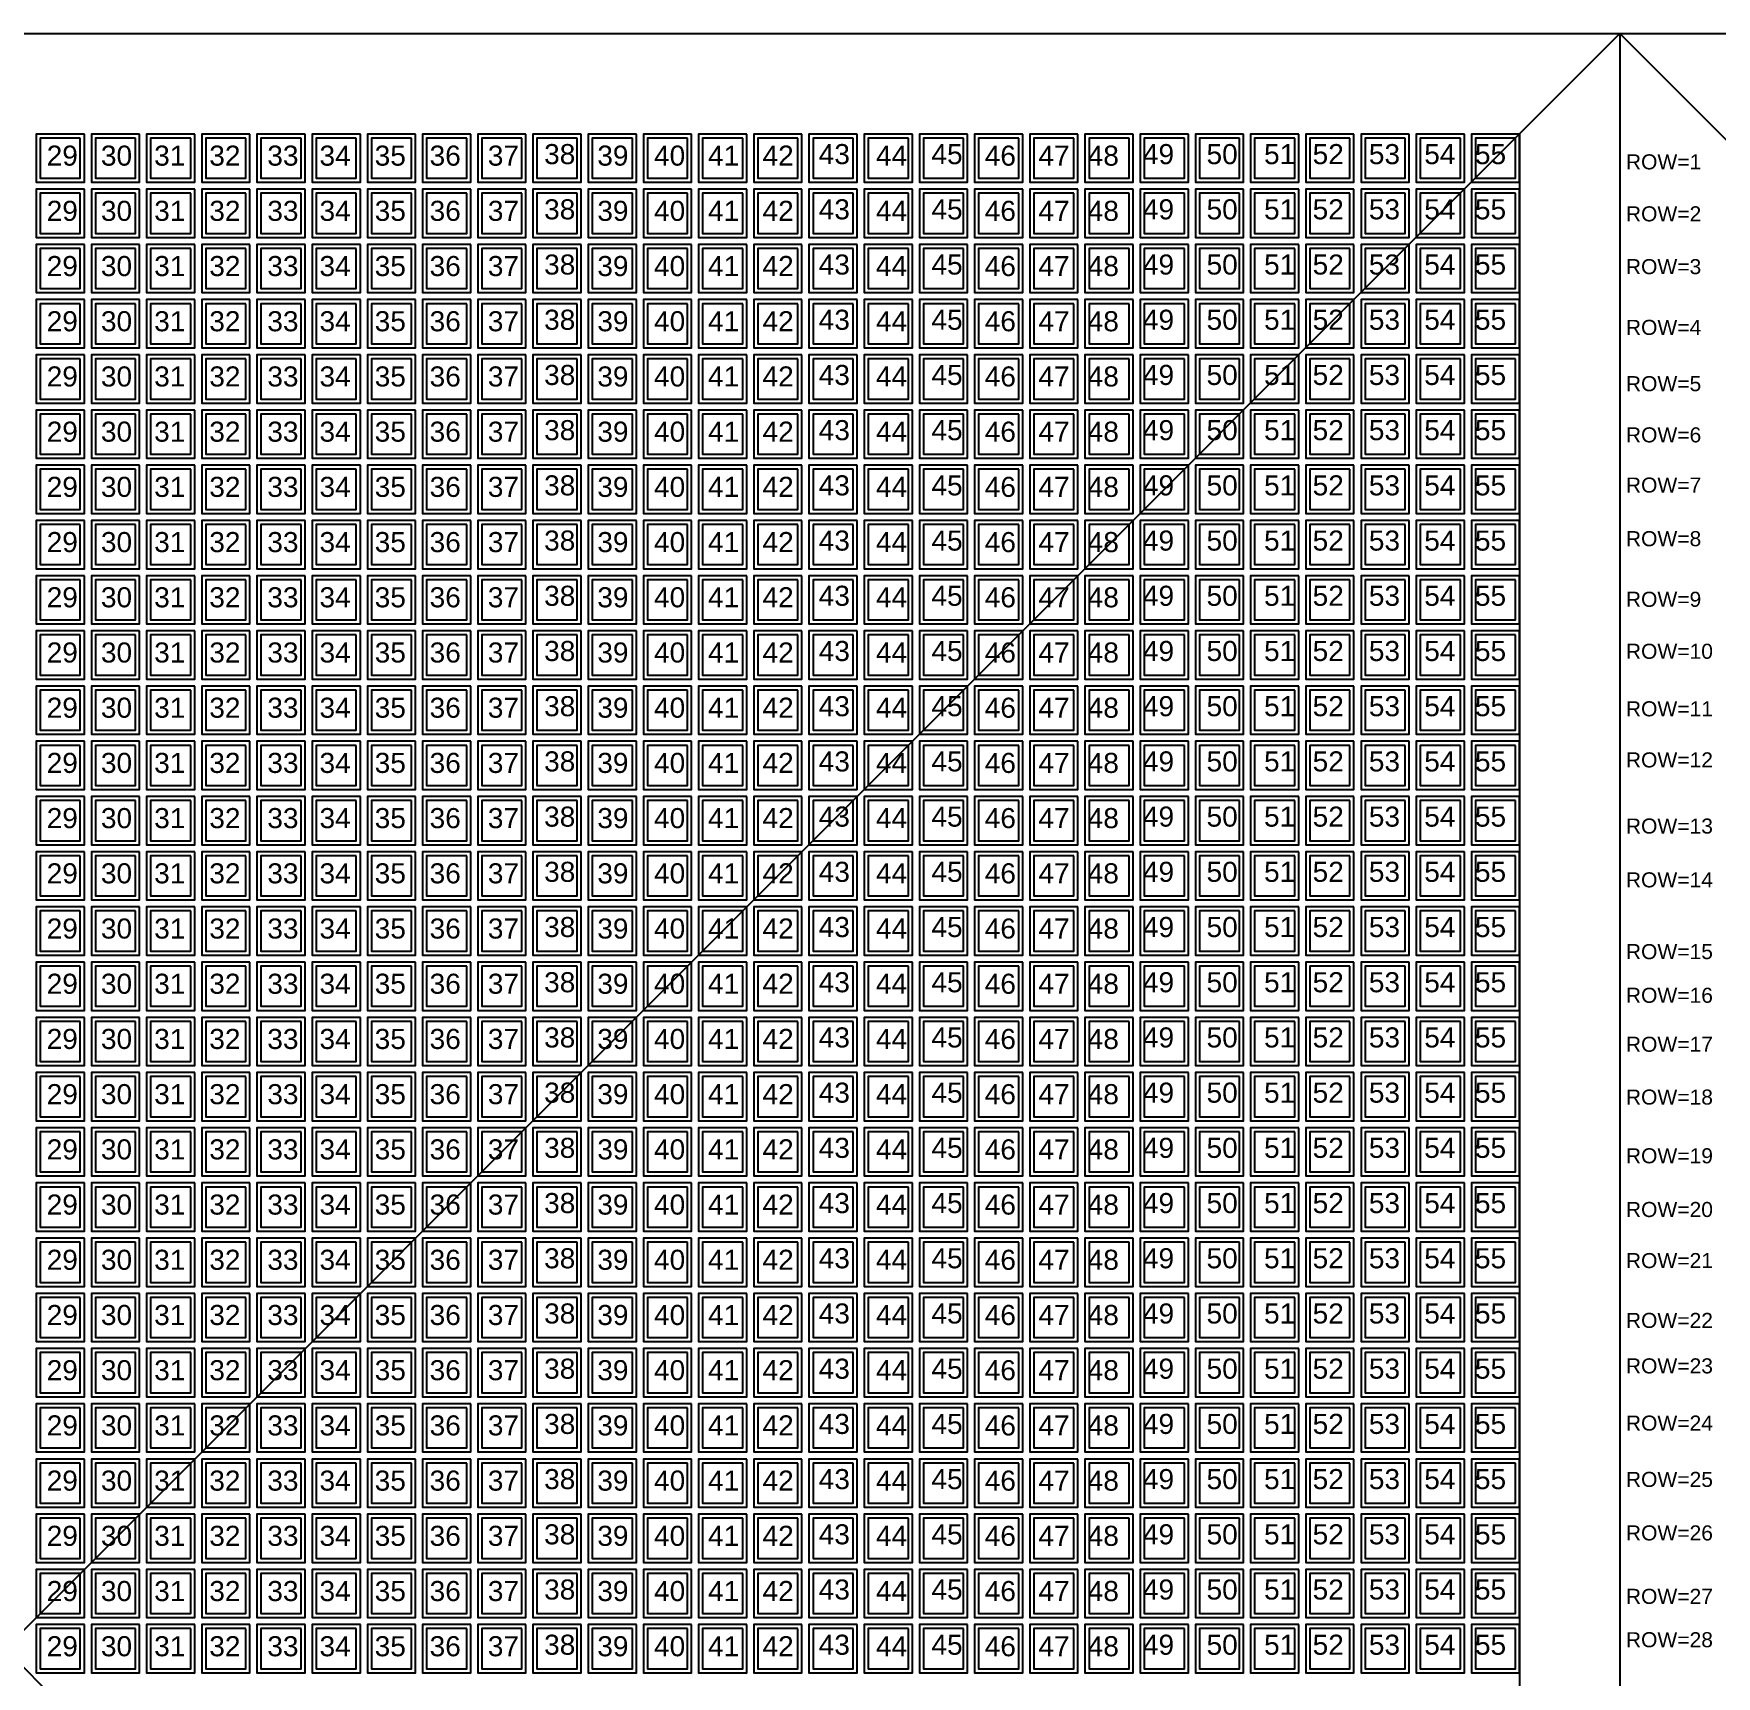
# Model space of a CAD drawing. Header units: inches. Extents: x 0 to 907042749, y -2200 to 1199479692.
# Drawn here: x 906922910 to 906939675, y 1199407218 to 1199423583 of the extents above; entities that cross this region are included whole.
import ezdxf

# ---------------------------------------------------------------- set-up
doc = ezdxf.new("R2010")
doc.units = ezdxf.units.IN
doc.header["$MEASUREMENT"] = 0
doc.styles.get("Standard").update_dxf_attribs({"font": 'arial.ttf'})

# ---------------------------------------------------------------- blocks, each defined once
blk = doc.blocks.new('Formwork')
blk.add_lwpolyline([(240, 240), (-240, 240), (-240, -240), (240, -240)], close=True)
blk.add_lwpolyline([(200, 200), (-200, 200), (-200, -200), (200, -200), (200, 200)])
blk = doc.blocks.new('*U66')
at = {"layer": 'Defpoints'}
blk.add_blockref('Formwork', (0, 0), dxfattribs=at)
blk = doc.blocks.new('*U65')
at = {"color": 0, "linetype": 'ByBlock', "lineweight": -2, "transparency": 16777216}
for p in [(15400, 29700), (15950, 29700), (16500, 29700), (17050, 29700), (17600, 29700), (18150, 29700), (18700, 29700), (19250, 29700), (19800, 29700), (20350, 29700), (20900, 29700), (21450, 29700), (22000, 29700), (22550, 29700), (23100, 29700), (23650, 29700), (24200, 29700), (24750, 29700), (25300, 29700), (25850, 29700), (26400, 29700), (26950, 29700), (27500, 29700), (28050, 29700), (28600, 29700), (29150, 29700), (29700, 29700), (15400, 29150), (15950, 29150), (16500, 29150), (17050, 29150), (17600, 29150), (18150, 29150), (18700, 29150), (19250, 29150), (19800, 29150), (20350, 29150), (20900, 29150), (21450, 29150), (22000, 29150), (22550, 29150), (23100, 29150), (23650, 29150), (24200, 29150), (24750, 29150), (25300, 29150), (25850, 29150), (26400, 29150), (26950, 29150), (27500, 29150), (28050, 29150), (28600, 29150), (29150, 29150), (29700, 29150), (15400, 28600), (15950, 28600), (16500, 28600), (17050, 28600), (17600, 28600), (18150, 28600), (18700, 28600), (19250, 28600), (19800, 28600), (20350, 28600), (20900, 28600), (21450, 28600), (22000, 28600), (22550, 28600), (23100, 28600), (23650, 28600), (24200, 28600), (24750, 28600), (25300, 28600), (25850, 28600), (26400, 28600), (26950, 28600), (27500, 28600), (28050, 28600), (28600, 28600), (29150, 28600), (29700, 28600), (15400, 28050), (15950, 28050), (16500, 28050), (17050, 28050), (17600, 28050), (18150, 28050), (18700, 28050), (19250, 28050), (19800, 28050), (20350, 28050), (20900, 28050), (21450, 28050), (22000, 28050), (22550, 28050), (23100, 28050), (23650, 28050), (24200, 28050), (24750, 28050), (25300, 28050), (25850, 28050), (26400, 28050), (26950, 28050), (27500, 28050), (28050, 28050), (28600, 28050), (29150, 28050), (29700, 28050), (15400, 27500), (15950, 27500), (16500, 27500), (17050, 27500), (17600, 27500), (18150, 27500), (18700, 27500), (19250, 27500), (19800, 27500), (20350, 27500), (20900, 27500), (21450, 27500), (22000, 27500), (22550, 27500), (23100, 27500), (23650, 27500), (24200, 27500), (24750, 27500), (25300, 27500), (25850, 27500), (26400, 27500), (26950, 27500), (27500, 27500), (28050, 27500), (28600, 27500), (29150, 27500), (29700, 27500), (15400, 26950), (15950, 26950), (16500, 26950), (17050, 26950), (17600, 26950), (18150, 26950), (18700, 26950), (19250, 26950), (19800, 26950), (20350, 26950), (20900, 26950), (21450, 26950), (22000, 26950), (22550, 26950), (23100, 26950), (23650, 26950), (24200, 26950), (24750, 26950), (25300, 26950), (25850, 26950), (26400, 26950), (26950, 26950), (27500, 26950), (28050, 26950), (28600, 26950), (29150, 26950), (29700, 26950), (15400, 26400), (15950, 26400), (16500, 26400), (17050, 26400), (17600, 26400), (18150, 26400), (18700, 26400), (19250, 26400), (19800, 26400), (20350, 26400), (20900, 26400), (21450, 26400), (22000, 26400), (22550, 26400), (23100, 26400), (23650, 26400), (24200, 26400), (24750, 26400), (25300, 26400), (25850, 26400), (26400, 26400), (26950, 26400), (27500, 26400), (28050, 26400), (28600, 26400), (29150, 26400), (29700, 26400), (15400, 25850), (15950, 25850), (16500, 25850), (17050, 25850), (17600, 25850), (18150, 25850), (18700, 25850), (19250, 25850), (19800, 25850), (20350, 25850), (20900, 25850), (21450, 25850), (22000, 25850), (22550, 25850), (23100, 25850), (23650, 25850), (24200, 25850), (24750, 25850), (25300, 25850), (25850, 25850), (26400, 25850), (26950, 25850), (27500, 25850), (28050, 25850), (28600, 25850), (29150, 25850), (29700, 25850), (15400, 25300), (15950, 25300), (16500, 25300), (17050, 25300), (17600, 25300), (18150, 25300), (18700, 25300), (19250, 25300), (19800, 25300), (20350, 25300), (20900, 25300), (21450, 25300), (22000, 25300), (22550, 25300), (23100, 25300), (23650, 25300), (24200, 25300), (24750, 25300), (25300, 25300), (25850, 25300), (26400, 25300), (26950, 25300), (27500, 25300), (28050, 25300), (28600, 25300), (29150, 25300), (29700, 25300), (15400, 24750), (15950, 24750), (16500, 24750), (17050, 24750), (17600, 24750), (18150, 24750), (18700, 24750), (19250, 24750), (19800, 24750), (20350, 24750), (20900, 24750), (21450, 24750), (22000, 24750), (22550, 24750), (23100, 24750), (23650, 24750), (24200, 24750), (24750, 24750), (25300, 24750), (25850, 24750), (26400, 24750), (26950, 24750), (27500, 24750), (28050, 24750), (28600, 24750), (29150, 24750), (29700, 24750), (15400, 24200), (15950, 24200), (16500, 24200), (17050, 24200), (17600, 24200), (18150, 24200), (18700, 24200), (19250, 24200), (19800, 24200), (20350, 24200), (20900, 24200), (21450, 24200), (22000, 24200), (22550, 24200), (23100, 24200), (23650, 24200), (24200, 24200), (24750, 24200), (25300, 24200), (25850, 24200), (26400, 24200), (26950, 24200), (27500, 24200), (28050, 24200), (28600, 24200), (29150, 24200), (29700, 24200), (15400, 23650), (15950, 23650), (16500, 23650), (17050, 23650), (17600, 23650), (18150, 23650), (18700, 23650), (19250, 23650), (19800, 23650), (20350, 23650), (20900, 23650), (21450, 23650), (22000, 23650), (22550, 23650), (23100, 23650), (23650, 23650), (24200, 23650), (24750, 23650), (25300, 23650), (25850, 23650), (26400, 23650), (26950, 23650), (27500, 23650), (28050, 23650), (28600, 23650), (29150, 23650), (29700, 23650), (15400, 23100), (15950, 23100), (16500, 23100), (17050, 23100), (17600, 23100), (18150, 23100), (18700, 23100), (19250, 23100), (19800, 23100), (20350, 23100), (20900, 23100), (21450, 23100), (22000, 23100), (22550, 23100), (23100, 23100), (23650, 23100), (24200, 23100), (24750, 23100), (25300, 23100), (25850, 23100), (26400, 23100), (26950, 23100), (27500, 23100), (28050, 23100), (28600, 23100), (29150, 23100), (29700, 23100), (15400, 22550), (15950, 22550), (16500, 22550), (17050, 22550), (17600, 22550), (18150, 22550), (18700, 22550), (19250, 22550), (19800, 22550), (20350, 22550), (20900, 22550), (21450, 22550), (22000, 22550), (22550, 22550), (23100, 22550), (23650, 22550), (24200, 22550), (24750, 22550), (25300, 22550), (25850, 22550), (26400, 22550), (26950, 22550), (27500, 22550), (28050, 22550), (28600, 22550), (29150, 22550), (29700, 22550), (15400, 22000), (15950, 22000), (16500, 22000), (17050, 22000), (17600, 22000), (18150, 22000), (18700, 22000), (19250, 22000), (19800, 22000), (20350, 22000), (20900, 22000), (21450, 22000), (22000, 22000), (22550, 22000), (23100, 22000), (23650, 22000), (24200, 22000), (24750, 22000), (25300, 22000), (25850, 22000), (26400, 22000), (26950, 22000), (27500, 22000), (28050, 22000), (28600, 22000), (29150, 22000), (29700, 22000), (15400, 21450), (15950, 21450), (16500, 21450), (17050, 21450), (17600, 21450), (18150, 21450), (18700, 21450), (19250, 21450), (19800, 21450), (20350, 21450), (20900, 21450), (21450, 21450), (22000, 21450), (22550, 21450), (23100, 21450), (23650, 21450), (24200, 21450), (24750, 21450), (25300, 21450), (25850, 21450), (26400, 21450), (26950, 21450), (27500, 21450), (28050, 21450), (28600, 21450), (29150, 21450), (29700, 21450), (15400, 20900), (15950, 20900), (16500, 20900), (17050, 20900), (17600, 20900), (18150, 20900), (18700, 20900), (19250, 20900), (19800, 20900), (20350, 20900), (20900, 20900), (21450, 20900), (22000, 20900), (22550, 20900), (23100, 20900), (23650, 20900), (24200, 20900), (24750, 20900), (25300, 20900), (25850, 20900), (26400, 20900), (26950, 20900), (27500, 20900), (28050, 20900), (28600, 20900), (29150, 20900), (29700, 20900), (15400, 20350), (15950, 20350), (16500, 20350), (17050, 20350), (17600, 20350), (18150, 20350), (18700, 20350), (19250, 20350), (19800, 20350), (20350, 20350), (20900, 20350), (21450, 20350), (22000, 20350), (22550, 20350), (23100, 20350), (23650, 20350), (24200, 20350), (24750, 20350), (25300, 20350), (25850, 20350), (26400, 20350), (26950, 20350), (27500, 20350), (28050, 20350), (28600, 20350), (29150, 20350), (29700, 20350), (15400, 19800), (15950, 19800), (16500, 19800), (17050, 19800), (17600, 19800), (18150, 19800), (18700, 19800), (19250, 19800), (19800, 19800), (20350, 19800), (20900, 19800), (21450, 19800), (22000, 19800), (22550, 19800), (23100, 19800), (23650, 19800), (24200, 19800), (24750, 19800), (25300, 19800), (25850, 19800), (26400, 19800), (26950, 19800), (27500, 19800), (28050, 19800), (28600, 19800), (29150, 19800), (29700, 19800), (15400, 19250), (15950, 19250), (16500, 19250), (17050, 19250), (17600, 19250), (18150, 19250), (18700, 19250), (19250, 19250), (19800, 19250), (20350, 19250), (20900, 19250), (21450, 19250), (22000, 19250), (22550, 19250), (23100, 19250), (23650, 19250), (24200, 19250), (24750, 19250), (25300, 19250), (25850, 19250), (26400, 19250), (26950, 19250), (27500, 19250), (28050, 19250), (28600, 19250), (29150, 19250), (29700, 19250), (15400, 18700), (15950, 18700), (16500, 18700), (17050, 18700), (17600, 18700), (18150, 18700), (18700, 18700), (19250, 18700), (19800, 18700), (20350, 18700), (20900, 18700), (21450, 18700), (22000, 18700), (22550, 18700), (23100, 18700), (23650, 18700), (24200, 18700), (24750, 18700), (25300, 18700), (25850, 18700), (26400, 18700), (26950, 18700), (27500, 18700), (28050, 18700), (28600, 18700), (29150, 18700), (29700, 18700), (15400, 18150), (15950, 18150), (16500, 18150), (17050, 18150), (17600, 18150), (18150, 18150), (18700, 18150), (19250, 18150), (19800, 18150), (20350, 18150), (20900, 18150), (21450, 18150), (22000, 18150), (22550, 18150), (23100, 18150), (23650, 18150), (24200, 18150), (24750, 18150), (25300, 18150), (25850, 18150), (26400, 18150), (26950, 18150), (27500, 18150), (28050, 18150), (28600, 18150), (29150, 18150), (29700, 18150), (15400, 17600), (15950, 17600), (16500, 17600), (17050, 17600), (17600, 17600), (18150, 17600), (18700, 17600), (19250, 17600), (19800, 17600), (20350, 17600), (20900, 17600), (21450, 17600), (22000, 17600), (22550, 17600), (23100, 17600), (23650, 17600), (24200, 17600), (24750, 17600), (25300, 17600), (25850, 17600), (26400, 17600), (26950, 17600), (27500, 17600), (28050, 17600), (28600, 17600), (29150, 17600), (29700, 17600), (15400, 17050), (15950, 17050), (16500, 17050), (17050, 17050), (17600, 17050), (18150, 17050), (18700, 17050), (19250, 17050), (19800, 17050), (20350, 17050), (20900, 17050), (21450, 17050), (22000, 17050), (22550, 17050), (23100, 17050), (23650, 17050), (24200, 17050), (24750, 17050), (25300, 17050), (25850, 17050), (26400, 17050), (26950, 17050), (27500, 17050), (28050, 17050), (28600, 17050), (29150, 17050), (29700, 17050), (15400, 16500), (15950, 16500), (16500, 16500), (17050, 16500), (17600, 16500), (18150, 16500), (18700, 16500), (19250, 16500), (19800, 16500), (20350, 16500), (20900, 16500), (21450, 16500), (22000, 16500), (22550, 16500), (23100, 16500), (23650, 16500), (24200, 16500), (24750, 16500), (25300, 16500), (25850, 16500), (26400, 16500), (26950, 16500), (27500, 16500), (28050, 16500), (28600, 16500), (29150, 16500), (29700, 16500), (15400, 15950), (15950, 15950), (16500, 15950), (17050, 15950), (17600, 15950), (18150, 15950), (18700, 15950), (19250, 15950), (19800, 15950), (20350, 15950), (20900, 15950), (21450, 15950), (22000, 15950), (22550, 15950), (23100, 15950), (23650, 15950), (24200, 15950), (24750, 15950), (25300, 15950), (25850, 15950), (26400, 15950), (26950, 15950), (27500, 15950), (28050, 15950), (28600, 15950), (29150, 15950), (29700, 15950), (15400, 15400), (15950, 15400), (16500, 15400), (17050, 15400), (17600, 15400), (18150, 15400), (18700, 15400), (19250, 15400), (19800, 15400), (20350, 15400), (20900, 15400), (21450, 15400), (22000, 15400), (22550, 15400), (23100, 15400), (23650, 15400), (24200, 15400), (24750, 15400), (25300, 15400), (25850, 15400), (26400, 15400), (26950, 15400), (27500, 15400), (28050, 15400), (28600, 15400), (29150, 15400), (29700, 15400), (15400, 14850), (15950, 14850), (16500, 14850), (17050, 14850), (17600, 14850), (18150, 14850), (18700, 14850), (19250, 14850), (19800, 14850), (20350, 14850), (20900, 14850), (21450, 14850), (22000, 14850), (22550, 14850), (23100, 14850), (23650, 14850), (24200, 14850), (24750, 14850), (25300, 14850), (25850, 14850), (26400, 14850), (26950, 14850), (27500, 14850), (28050, 14850), (28600, 14850), (29150, 14850), (29700, 14850)]:
    blk.add_blockref('*U66', p, dxfattribs=at)
blk = doc.blocks.new('A$C5B282A8D')
for s, p in [('29', (15465, -275)), ('30', (16005, -275)), ('31', (16536, -275)), ('32', (17085, -275)), ('33', (17663, -275)), ('34', (18183, -275)), ('35', (18733, -275)), ('36', (19280, -275)), ('37', (19860, -275)), ('38', (20421, -260)), ('39', (20951, -275)), ('40', (21516, -275)), ('41', (22054, -275)), ('42', (22597, -275)), ('43', (23157, -260)), ('44', (23727, -275)), ('45', (24280, -260)), ('46', (24811, -275)), ('47', (25346, -275)), ('48', (25837, -275)), ('49', (26387, -260)), ('50', (27021, -260)), ('51', (27594, -260)), ('52', (28078, -260)), ('53', (28638, -260)), ('54', (29190, -260)), ('55', (29695, -260))]:
    blk.add_text(s, height=200).set_placement(p)
blk = doc.blocks.new('Casting_yard_type_2')
for p, q in [((-16090, 16090), (-16090, -16090)), ((-16090, 16090), (16090, 16090)), ((-16090, 16090), (16090, -16090)), ((16090, 16090), (-16090, -16090)), ((16090, 16090), (16090, -16090)), ((15090, 15090), (15090, -15090))]:
    blk.add_line(p, q)
for name, p in [('*U65', (-14850, -14850)), ('A$C5B282A8D', (-15050, 4050))]:
    blk.add_blockref(name, p)
for s, height, p in [('29', 200, (415, 14775)), ('30', 200, (955, 14775)), ('31', 200, (1486, 14775)), ('32', 200, (2035, 14775)), ('33', 200, (2613, 14775)), ('34', 200, (3133, 14775)), ('35', 200, (3683, 14775)), ('36', 200, (4230, 14775)), ('37', 200, (4810, 14775)), ('38', 200, (5371, 14790)), ('39', 200, (5901, 14775)), ('40', 200, (6466, 14775)), ('41', 200, (7004, 14775)), ('42', 200, (7547, 14775)), ('43', 200, (8107, 14790)), ('44', 200, (8677, 14775)), ('45', 200, (9230, 14790)), ('46', 200, (9761, 14775)), ('47', 200, (10296, 14775)), ('48', 200, (10787, 14775)), ('49', 200, (11337, 14790)), ('50', 200, (11971, 14790)), ('51', 200, (12544, 14790)), ('52', 200, (13028, 14790)), ('53', 200, (13588, 14790)), ('54', 200, (14140, 14790)), ('55', 200, (14645, 14790)), ('ROW=1', 150, (-16031, 14738)), ('29', 200, (415, 14225)), ('30', 200, (955, 14225)), ('31', 200, (1486, 14225)), ('32', 200, (2035, 14225)), ('33', 200, (2613, 14225)), ('34', 200, (3133, 14225)), ('35', 200, (3683, 14225)), ('36', 200, (4230, 14225)), ('37', 200, (4810, 14225)), ('38', 200, (5371, 14240)), ('39', 200, (5901, 14225)), ('40', 200, (6466, 14225)), ('41', 200, (7004, 14225)), ('42', 200, (7547, 14225)), ('43', 200, (8107, 14240)), ('44', 200, (8677, 14225)), ('45', 200, (9230, 14240)), ('46', 200, (9761, 14225)), ('47', 200, (10296, 14225)), ('48', 200, (10787, 14225)), ('49', 200, (11337, 14240)), ('50', 200, (11971, 14240)), ('51', 200, (12544, 14240)), ('52', 200, (13028, 14240)), ('53', 200, (13588, 14240)), ('54', 200, (14140, 14240)), ('55', 200, (14645, 14240)), ('ROW=2', 150, (-16031, 14220)), ('ROW=3', 150, (-16031, 13694)), ('29', 200, (415, 13675)), ('30', 200, (955, 13675)), ('31', 200, (1486, 13675)), ('32', 200, (2035, 13675)), ('33', 200, (2613, 13675)), ('34', 200, (3133, 13675)), ('35', 200, (3683, 13675)), ('36', 200, (4230, 13675)), ('37', 200, (4810, 13675)), ('38', 200, (5371, 13690)), ('39', 200, (5901, 13675)), ('40', 200, (6466, 13675)), ('41', 200, (7004, 13675)), ('42', 200, (7547, 13675)), ('43', 200, (8107, 13690)), ('44', 200, (8677, 13675)), ('45', 200, (9230, 13690)), ('46', 200, (9761, 13675)), ('47', 200, (10296, 13675)), ('48', 200, (10787, 13675)), ('49', 200, (11337, 13690)), ('50', 200, (11971, 13690)), ('51', 200, (12544, 13690)), ('52', 200, (13028, 13690)), ('53', 200, (13588, 13690)), ('54', 200, (14140, 13690)), ('55', 200, (14645, 13690)), ('29', 200, (415, 13125)), ('30', 200, (955, 13125)), ('31', 200, (1486, 13125)), ('32', 200, (2035, 13125)), ('33', 200, (2613, 13125)), ('34', 200, (3133, 13125)), ('35', 200, (3683, 13125)), ('36', 200, (4230, 13125)), ('37', 200, (4810, 13125)), ('38', 200, (5371, 13140)), ('39', 200, (5901, 13125)), ('40', 200, (6466, 13125)), ('41', 200, (7004, 13125)), ('42', 200, (7547, 13125)), ('43', 200, (8107, 13140)), ('44', 200, (8677, 13125)), ('45', 200, (9230, 13140)), ('46', 200, (9761, 13125)), ('47', 200, (10296, 13125)), ('48', 200, (10787, 13125)), ('49', 200, (11337, 13140)), ('50', 200, (11971, 13140)), ('51', 200, (12544, 13140)), ('52', 200, (13028, 13140)), ('53', 200, (13588, 13140)), ('54', 200, (14140, 13140)), ('55', 200, (14645, 13140)), ('ROW=4', 150, (-16031, 13089)), ('29', 200, (415, 12575)), ('30', 200, (955, 12575)), ('31', 200, (1486, 12575)), ('32', 200, (2035, 12575)), ('33', 200, (2613, 12575)), ('34', 200, (3133, 12575)), ('35', 200, (3683, 12575)), ('36', 200, (4230, 12575)), ('37', 200, (4810, 12575)), ('38', 200, (5371, 12590)), ('39', 200, (5901, 12575)), ('40', 200, (6466, 12575)), ('41', 200, (7004, 12575)), ('42', 200, (7547, 12575)), ('43', 200, (8107, 12590)), ('44', 200, (8677, 12575)), ('45', 200, (9230, 12590)), ('46', 200, (9761, 12575)), ('47', 200, (10296, 12575)), ('48', 200, (10787, 12575)), ('49', 200, (11337, 12590)), ('50', 200, (11971, 12590)), ('51', 200, (12544, 12590)), ('52', 200, (13028, 12590)), ('53', 200, (13588, 12590)), ('54', 200, (14140, 12590)), ('55', 200, (14645, 12590)), ('ROW=5', 150, (-16031, 12528)), ('38', 200, (5371, 12040)), ('43', 200, (8107, 12040)), ('45', 200, (9230, 12040)), ('49', 200, (11337, 12040)), ('50', 200, (11971, 12040)), ('51', 200, (12544, 12040)), ('52', 200, (13028, 12040)), ('53', 200, (13588, 12040)), ('54', 200, (14140, 12040)), ('55', 200, (14645, 12040)), ('ROW=6', 150, (-16031, 12018)), ('29', 200, (415, 12025)), ('30', 200, (955, 12025)), ('31', 200, (1486, 12025)), ('32', 200, (2035, 12025)), ('33', 200, (2613, 12025)), ('34', 200, (3133, 12025)), ('35', 200, (3683, 12025)), ('36', 200, (4230, 12025)), ('37', 200, (4810, 12025)), ('39', 200, (5901, 12025)), ('40', 200, (6466, 12025)), ('41', 200, (7004, 12025)), ('42', 200, (7547, 12025)), ('44', 200, (8677, 12025)), ('46', 200, (9761, 12025)), ('47', 200, (10296, 12025)), ('48', 200, (10787, 12025)), ('ROW=7', 150, (-16031, 11518)), ('29', 200, (415, 11475)), ('30', 200, (955, 11475)), ('31', 200, (1486, 11475)), ('32', 200, (2035, 11475)), ('33', 200, (2613, 11475)), ('34', 200, (3133, 11475)), ('35', 200, (3683, 11475)), ('36', 200, (4230, 11475)), ('37', 200, (4810, 11475)), ('38', 200, (5371, 11490)), ('39', 200, (5901, 11475)), ('40', 200, (6466, 11475)), ('41', 200, (7004, 11475)), ('42', 200, (7547, 11475)), ('43', 200, (8107, 11490)), ('44', 200, (8677, 11475)), ('45', 200, (9230, 11490)), ('46', 200, (9761, 11475)), ('47', 200, (10296, 11475)), ('48', 200, (10787, 11475)), ('49', 200, (11337, 11490)), ('50', 200, (11971, 11490)), ('51', 200, (12544, 11490)), ('52', 200, (13028, 11490)), ('53', 200, (13588, 11490)), ('54', 200, (14140, 11490)), ('55', 200, (14645, 11490)), ('ROW=8', 150, (-16031, 10984)), ('29', 200, (415, 10925)), ('30', 200, (955, 10925)), ('31', 200, (1486, 10925)), ('32', 200, (2035, 10925)), ('33', 200, (2613, 10925)), ('34', 200, (3133, 10925)), ('35', 200, (3683, 10925)), ('36', 200, (4230, 10925)), ('37', 200, (4810, 10925)), ('38', 200, (5371, 10940)), ('39', 200, (5901, 10925)), ('40', 200, (6466, 10925)), ('41', 200, (7004, 10925)), ('42', 200, (7547, 10925)), ('43', 200, (8107, 10940)), ('44', 200, (8677, 10925)), ('45', 200, (9230, 10940)), ('46', 200, (9761, 10925)), ('47', 200, (10296, 10925)), ('48', 200, (10787, 10925)), ('49', 200, (11337, 10940)), ('50', 200, (11971, 10940)), ('51', 200, (12544, 10940)), ('52', 200, (13028, 10940)), ('53', 200, (13588, 10940)), ('54', 200, (14140, 10940)), ('55', 200, (14645, 10940)), ('29', 200, (415, 10375)), ('30', 200, (955, 10375)), ('31', 200, (1486, 10375)), ('32', 200, (2035, 10375)), ('33', 200, (2613, 10375)), ('34', 200, (3133, 10375)), ('35', 200, (3683, 10375)), ('36', 200, (4230, 10375)), ('37', 200, (4810, 10375)), ('38', 200, (5371, 10390)), ('39', 200, (5901, 10375)), ('40', 200, (6466, 10375)), ('41', 200, (7004, 10375)), ('42', 200, (7547, 10375)), ('43', 200, (8107, 10390)), ('44', 200, (8677, 10375)), ('45', 200, (9230, 10390)), ('46', 200, (9761, 10375)), ('47', 200, (10296, 10375)), ('48', 200, (10787, 10375)), ('49', 200, (11337, 10390)), ('50', 200, (11971, 10390)), ('51', 200, (12544, 10390)), ('52', 200, (13028, 10390)), ('53', 200, (13588, 10390)), ('54', 200, (14140, 10390)), ('55', 200, (14645, 10390)), ('ROW=9', 150, (-16031, 10380)), ('ROW=10', 150, (-16031, 9862)), ('29', 200, (415, 9825)), ('30', 200, (955, 9825)), ('31', 200, (1486, 9825)), ('32', 200, (2035, 9825)), ('33', 200, (2613, 9825)), ('34', 200, (3133, 9825)), ('35', 200, (3683, 9825)), ('36', 200, (4230, 9825)), ('37', 200, (4810, 9825)), ('38', 200, (5371, 9840)), ('39', 200, (5901, 9825)), ('40', 200, (6466, 9825)), ('41', 200, (7004, 9825)), ('42', 200, (7547, 9825)), ('43', 200, (8107, 9840)), ('44', 200, (8677, 9825)), ('45', 200, (9230, 9840)), ('46', 200, (9761, 9825)), ('47', 200, (10296, 9825)), ('48', 200, (10787, 9825)), ('49', 200, (11337, 9840)), ('50', 200, (11971, 9840)), ('51', 200, (12544, 9840)), ('52', 200, (13028, 9840)), ('53', 200, (13588, 9840)), ('54', 200, (14140, 9840)), ('55', 200, (14645, 9840)), ('ROW=11', 150, (-16031, 9289)), ('29', 200, (415, 9275)), ('30', 200, (955, 9275)), ('31', 200, (1486, 9275)), ('32', 200, (2035, 9275)), ('33', 200, (2613, 9275)), ('34', 200, (3133, 9275)), ('35', 200, (3683, 9275)), ('36', 200, (4230, 9275)), ('37', 200, (4810, 9275)), ('38', 200, (5371, 9290)), ('39', 200, (5901, 9275)), ('40', 200, (6466, 9275)), ('41', 200, (7004, 9275)), ('42', 200, (7547, 9275)), ('43', 200, (8107, 9290)), ('44', 200, (8677, 9275)), ('45', 200, (9230, 9290)), ('46', 200, (9761, 9275)), ('47', 200, (10296, 9275)), ('48', 200, (10787, 9275)), ('49', 200, (11337, 9290)), ('50', 200, (11971, 9290)), ('51', 200, (12544, 9290)), ('52', 200, (13028, 9290)), ('53', 200, (13588, 9290)), ('54', 200, (14140, 9290)), ('55', 200, (14645, 9290)), ('ROW=12', 150, (-16031, 8780)), ('29', 200, (415, 8725)), ('30', 200, (955, 8725)), ('31', 200, (1486, 8725)), ('32', 200, (2035, 8725)), ('33', 200, (2613, 8725)), ('34', 200, (3133, 8725)), ('35', 200, (3683, 8725)), ('36', 200, (4230, 8725)), ('37', 200, (4810, 8725)), ('38', 200, (5371, 8740)), ('39', 200, (5901, 8725)), ('40', 200, (6466, 8725)), ('41', 200, (7004, 8725)), ('42', 200, (7547, 8725)), ('43', 200, (8107, 8740)), ('44', 200, (8677, 8725)), ('45', 200, (9230, 8740)), ('46', 200, (9761, 8725)), ('47', 200, (10296, 8725)), ('48', 200, (10787, 8725)), ('49', 200, (11337, 8740)), ('50', 200, (11971, 8740)), ('51', 200, (12544, 8740)), ('52', 200, (13028, 8740)), ('53', 200, (13588, 8740)), ('54', 200, (14140, 8740)), ('55', 200, (14645, 8740)), ('38', 200, (5371, 8190)), ('43', 200, (8107, 8190)), ('45', 200, (9230, 8190)), ('49', 200, (11337, 8190)), ('50', 200, (11971, 8190)), ('51', 200, (12544, 8190)), ('52', 200, (13028, 8190)), ('53', 200, (13588, 8190)), ('54', 200, (14140, 8190)), ('55', 200, (14645, 8190)), ('ROW=13', 150, (-16031, 8121)), ('29', 200, (415, 8175)), ('30', 200, (955, 8175)), ('31', 200, (1486, 8175)), ('32', 200, (2035, 8175)), ('33', 200, (2613, 8175)), ('34', 200, (3133, 8175)), ('35', 200, (3683, 8175)), ('36', 200, (4230, 8175)), ('37', 200, (4810, 8175)), ('39', 200, (5901, 8175)), ('40', 200, (6466, 8175)), ('41', 200, (7004, 8175)), ('42', 200, (7547, 8175)), ('44', 200, (8677, 8175)), ('46', 200, (9761, 8175)), ('47', 200, (10296, 8175)), ('48', 200, (10787, 8175)), ('ROW=14', 150, (-16031, 7585)), ('29', 200, (415, 7625)), ('30', 200, (955, 7625)), ('31', 200, (1486, 7625)), ('32', 200, (2035, 7625)), ('33', 200, (2613, 7625)), ('34', 200, (3133, 7625)), ('35', 200, (3683, 7625)), ('36', 200, (4230, 7625)), ('37', 200, (4810, 7625)), ('38', 200, (5371, 7640)), ('39', 200, (5901, 7625)), ('40', 200, (6466, 7625)), ('41', 200, (7004, 7625)), ('42', 200, (7547, 7625)), ('43', 200, (8107, 7640)), ('44', 200, (8677, 7625)), ('45', 200, (9230, 7640)), ('46', 200, (9761, 7625)), ('47', 200, (10296, 7625)), ('48', 200, (10787, 7625)), ('49', 200, (11337, 7640)), ('50', 200, (11971, 7640)), ('51', 200, (12544, 7640)), ('52', 200, (13028, 7640)), ('53', 200, (13588, 7640)), ('54', 200, (14140, 7640)), ('55', 200, (14645, 7640)), ('29', 200, (415, 7075)), ('30', 200, (955, 7075)), ('31', 200, (1486, 7075)), ('32', 200, (2035, 7075)), ('33', 200, (2613, 7075)), ('34', 200, (3133, 7075)), ('35', 200, (3683, 7075)), ('36', 200, (4230, 7075)), ('37', 200, (4810, 7075)), ('38', 200, (5371, 7090)), ('39', 200, (5901, 7075)), ('40', 200, (6466, 7075)), ('41', 200, (7004, 7075)), ('42', 200, (7547, 7075)), ('43', 200, (8107, 7090)), ('44', 200, (8677, 7075)), ('45', 200, (9230, 7090)), ('46', 200, (9761, 7075)), ('47', 200, (10296, 7075)), ('48', 200, (10787, 7075)), ('49', 200, (11337, 7090)), ('50', 200, (11971, 7090)), ('51', 200, (12544, 7090)), ('52', 200, (13028, 7090)), ('53', 200, (13588, 7090)), ('54', 200, (14140, 7090)), ('55', 200, (14645, 7090)), ('ROW=15', 150, (-16031, 6870)), ('29', 200, (415, 6525)), ('30', 200, (955, 6525)), ('31', 200, (1486, 6525)), ('32', 200, (2035, 6525)), ('33', 200, (2613, 6525)), ('34', 200, (3133, 6525)), ('35', 200, (3683, 6525)), ('36', 200, (4230, 6525)), ('37', 200, (4810, 6525)), ('38', 200, (5371, 6540)), ('39', 200, (5901, 6525)), ('40', 200, (6466, 6525)), ('41', 200, (7004, 6525)), ('42', 200, (7547, 6525)), ('43', 200, (8107, 6540)), ('44', 200, (8677, 6525)), ('45', 200, (9230, 6540)), ('46', 200, (9761, 6525)), ('47', 200, (10296, 6525)), ('48', 200, (10787, 6525)), ('49', 200, (11337, 6540)), ('50', 200, (11971, 6540)), ('51', 200, (12544, 6540)), ('52', 200, (13028, 6540)), ('53', 200, (13588, 6540)), ('54', 200, (14140, 6540)), ('55', 200, (14645, 6540)), ('ROW=16', 150, (-16031, 6435)), ('ROW=17', 150, (-16031, 5947)), ('29', 200, (415, 5975)), ('30', 200, (955, 5975)), ('31', 200, (1486, 5975)), ('32', 200, (2035, 5975)), ('33', 200, (2613, 5975)), ('34', 200, (3133, 5975)), ('35', 200, (3683, 5975)), ('36', 200, (4230, 5975)), ('37', 200, (4810, 5975)), ('38', 200, (5371, 5990)), ('39', 200, (5901, 5975)), ('40', 200, (6466, 5975)), ('41', 200, (7004, 5975)), ('42', 200, (7547, 5975)), ('43', 200, (8107, 5990)), ('44', 200, (8677, 5975)), ('45', 200, (9230, 5990)), ('46', 200, (9761, 5975)), ('47', 200, (10296, 5975)), ('48', 200, (10787, 5975)), ('49', 200, (11337, 5990)), ('50', 200, (11971, 5990)), ('51', 200, (12544, 5990)), ('52', 200, (13028, 5990)), ('53', 200, (13588, 5990)), ('54', 200, (14140, 5990)), ('55', 200, (14645, 5990)), ('ROW=18', 150, (-16031, 5421)), ('29', 200, (415, 5425)), ('30', 200, (955, 5425)), ('31', 200, (1486, 5425)), ('32', 200, (2035, 5425)), ('33', 200, (2613, 5425)), ('34', 200, (3133, 5425)), ('35', 200, (3683, 5425)), ('36', 200, (4230, 5425)), ('37', 200, (4810, 5425)), ('38', 200, (5371, 5440)), ('39', 200, (5901, 5425)), ('40', 200, (6466, 5425)), ('41', 200, (7004, 5425)), ('42', 200, (7547, 5425)), ('43', 200, (8107, 5440)), ('44', 200, (8677, 5425)), ('45', 200, (9230, 5440)), ('46', 200, (9761, 5425)), ('47', 200, (10296, 5425)), ('48', 200, (10787, 5425)), ('49', 200, (11337, 5440)), ('50', 200, (11971, 5440)), ('51', 200, (12544, 5440)), ('52', 200, (13028, 5440)), ('53', 200, (13588, 5440)), ('54', 200, (14140, 5440)), ('55', 200, (14645, 5440)), ('29', 200, (415, 4875)), ('30', 200, (955, 4875)), ('31', 200, (1486, 4875)), ('32', 200, (2035, 4875)), ('33', 200, (2613, 4875)), ('34', 200, (3133, 4875)), ('35', 200, (3683, 4875)), ('36', 200, (4230, 4875)), ('37', 200, (4810, 4875)), ('38', 200, (5371, 4890)), ('39', 200, (5901, 4875)), ('40', 200, (6466, 4875)), ('41', 200, (7004, 4875)), ('42', 200, (7547, 4875)), ('43', 200, (8107, 4890)), ('44', 200, (8677, 4875)), ('45', 200, (9230, 4890)), ('46', 200, (9761, 4875)), ('47', 200, (10296, 4875)), ('48', 200, (10787, 4875)), ('49', 200, (11337, 4890)), ('50', 200, (11971, 4890)), ('51', 200, (12544, 4890)), ('52', 200, (13028, 4890)), ('53', 200, (13588, 4890)), ('54', 200, (14140, 4890)), ('55', 200, (14645, 4890)), ('ROW=19', 150, (-16031, 4836)), ('29', 200, (415, 4325)), ('30', 200, (955, 4325)), ('31', 200, (1486, 4325)), ('32', 200, (2035, 4325)), ('33', 200, (2613, 4325)), ('34', 200, (3133, 4325)), ('35', 200, (3683, 4325)), ('36', 200, (4230, 4325)), ('37', 200, (4810, 4325)), ('38', 200, (5371, 4340)), ('39', 200, (5901, 4325)), ('40', 200, (6466, 4325)), ('42', 200, (7547, 4325)), ('43', 200, (8107, 4340)), ('45', 200, (9230, 4340)), ('46', 200, (9761, 4325)), ('48', 200, (10787, 4325)), ('49', 200, (11337, 4340)), ('50', 200, (11971, 4340)), ('51', 200, (12544, 4340)), ('52', 200, (13028, 4340)), ('53', 200, (13588, 4340)), ('54', 200, (14140, 4340)), ('55', 200, (14645, 4340)), ('ROW=20', 150, (-16031, 4301)), ('41', 200, (7004, 4325)), ('44', 200, (8677, 4325)), ('47', 200, (10296, 4325)), ('ROW=21', 150, (-16031, 3792)), ('29', 200, (415, 3225)), ('30', 200, (955, 3225)), ('31', 200, (1486, 3225)), ('32', 200, (2035, 3225)), ('33', 200, (2613, 3225)), ('34', 200, (3133, 3225)), ('35', 200, (3683, 3225)), ('36', 200, (4230, 3225)), ('37', 200, (4810, 3225)), ('38', 200, (5371, 3240)), ('39', 200, (5901, 3225)), ('40', 200, (6466, 3225)), ('41', 200, (7004, 3225)), ('42', 200, (7547, 3225)), ('43', 200, (8107, 3240)), ('44', 200, (8677, 3225)), ('45', 200, (9230, 3240)), ('46', 200, (9761, 3225)), ('47', 200, (10296, 3225)), ('48', 200, (10787, 3225)), ('49', 200, (11337, 3240)), ('50', 200, (11971, 3240)), ('51', 200, (12544, 3240)), ('52', 200, (13028, 3240)), ('53', 200, (13588, 3240)), ('54', 200, (14140, 3240)), ('55', 200, (14645, 3240)), ('ROW=22', 150, (-16031, 3196)), ('ROW=23', 150, (-16031, 2743)), ('29', 200, (415, 2675)), ('30', 200, (955, 2675)), ('31', 200, (1486, 2675)), ('32', 200, (2035, 2675)), ('33', 200, (2613, 2675)), ('34', 200, (3133, 2675)), ('35', 200, (3683, 2675)), ('36', 200, (4230, 2675)), ('37', 200, (4810, 2675)), ('38', 200, (5371, 2690)), ('39', 200, (5901, 2675)), ('40', 200, (6466, 2675)), ('41', 200, (7004, 2675)), ('42', 200, (7547, 2675)), ('43', 200, (8107, 2690)), ('44', 200, (8677, 2675)), ('45', 200, (9230, 2690)), ('46', 200, (9761, 2675)), ('47', 200, (10296, 2675)), ('48', 200, (10787, 2675)), ('49', 200, (11337, 2690)), ('50', 200, (11971, 2690)), ('51', 200, (12544, 2690)), ('52', 200, (13028, 2690)), ('53', 200, (13588, 2690)), ('54', 200, (14140, 2690)), ('55', 200, (14645, 2690)), ('ROW=24', 150, (-16031, 2173)), ('29', 200, (415, 2125)), ('30', 200, (955, 2125)), ('31', 200, (1486, 2125)), ('32', 200, (2035, 2125)), ('33', 200, (2613, 2125)), ('34', 200, (3133, 2125)), ('35', 200, (3683, 2125)), ('36', 200, (4230, 2125)), ('37', 200, (4810, 2125)), ('38', 200, (5371, 2140)), ('39', 200, (5901, 2125)), ('40', 200, (6466, 2125)), ('41', 200, (7004, 2125)), ('42', 200, (7547, 2125)), ('43', 200, (8107, 2140)), ('44', 200, (8677, 2125)), ('45', 200, (9230, 2140)), ('46', 200, (9761, 2125)), ('47', 200, (10296, 2125)), ('48', 200, (10787, 2125)), ('49', 200, (11337, 2140)), ('50', 200, (11971, 2140)), ('51', 200, (12544, 2140)), ('52', 200, (13028, 2140)), ('53', 200, (13588, 2140)), ('54', 200, (14140, 2140)), ('55', 200, (14645, 2140)), ('ROW=25', 150, (-16031, 1612)), ('29', 200, (415, 1575)), ('30', 200, (955, 1575)), ('31', 200, (1486, 1575)), ('32', 200, (2035, 1575)), ('33', 200, (2613, 1575)), ('34', 200, (3133, 1575)), ('35', 200, (3683, 1575)), ('36', 200, (4230, 1575)), ('37', 200, (4810, 1575)), ('38', 200, (5371, 1590)), ('39', 200, (5901, 1575)), ('40', 200, (6466, 1575)), ('41', 200, (7004, 1575)), ('42', 200, (7547, 1575)), ('43', 200, (8107, 1590)), ('44', 200, (8677, 1575)), ('45', 200, (9230, 1590)), ('46', 200, (9761, 1575)), ('47', 200, (10296, 1575)), ('48', 200, (10787, 1575)), ('49', 200, (11337, 1590)), ('50', 200, (11971, 1590)), ('51', 200, (12544, 1590)), ('52', 200, (13028, 1590)), ('53', 200, (13588, 1590)), ('54', 200, (14140, 1590)), ('55', 200, (14645, 1590)), ('ROW=26', 150, (-16031, 1079)), ('29', 200, (415, 1025)), ('30', 200, (955, 1025)), ('31', 200, (1486, 1025)), ('32', 200, (2035, 1025)), ('33', 200, (2613, 1025)), ('34', 200, (3133, 1025)), ('35', 200, (3683, 1025)), ('36', 200, (4230, 1025)), ('37', 200, (4810, 1025)), ('38', 200, (5371, 1040)), ('39', 200, (5901, 1025)), ('40', 200, (6466, 1025)), ('41', 200, (7004, 1025)), ('42', 200, (7547, 1025)), ('43', 200, (8107, 1040)), ('44', 200, (8677, 1025)), ('45', 200, (9230, 1040)), ('46', 200, (9761, 1025)), ('47', 200, (10296, 1025)), ('48', 200, (10787, 1025)), ('49', 200, (11337, 1040)), ('50', 200, (11971, 1040)), ('51', 200, (12544, 1040)), ('52', 200, (13028, 1040)), ('53', 200, (13588, 1040)), ('54', 200, (14140, 1040)), ('55', 200, (14645, 1040)), ('29', 200, (415, 475)), ('30', 200, (955, 475)), ('31', 200, (1486, 475)), ('32', 200, (2035, 475)), ('33', 200, (2613, 475)), ('34', 200, (3133, 475)), ('35', 200, (3683, 475)), ('36', 200, (4230, 475)), ('37', 200, (4810, 475)), ('38', 200, (5371, 490)), ('39', 200, (5901, 475)), ('40', 200, (6466, 475)), ('41', 200, (7004, 475)), ('42', 200, (7547, 475)), ('43', 200, (8107, 490)), ('44', 200, (8677, 475)), ('45', 200, (9230, 490)), ('46', 200, (9761, 475)), ('47', 200, (10296, 475)), ('48', 200, (10787, 475)), ('49', 200, (11337, 490)), ('50', 200, (11971, 490)), ('51', 200, (12544, 490)), ('52', 200, (13028, 490)), ('53', 200, (13588, 490)), ('54', 200, (14140, 490)), ('55', 200, (14645, 490)), ('ROW=27', 150, (-16031, 447)), ('ROW=28', 150, (-16031, 15)), ('29', 200, (415, -75)), ('30', 200, (955, -75)), ('31', 200, (1486, -75)), ('32', 200, (2035, -75)), ('33', 200, (2613, -75)), ('34', 200, (3133, -75)), ('35', 200, (3683, -75)), ('36', 200, (4230, -75)), ('37', 200, (4810, -75)), ('38', 200, (5371, -60)), ('39', 200, (5901, -75)), ('40', 200, (6466, -75)), ('41', 200, (7004, -75)), ('42', 200, (7547, -75)), ('43', 200, (8107, -60)), ('44', 200, (8677, -75)), ('45', 200, (9230, -60)), ('46', 200, (9761, -75)), ('47', 200, (10296, -75)), ('48', 200, (10787, -75)), ('49', 200, (11337, -60)), ('50', 200, (11971, -60)), ('51', 200, (12544, -60)), ('52', 200, (13028, -60)), ('53', 200, (13588, -60)), ('54', 200, (14140, -60)), ('55', 200, (14645, -60))]:
    blk.add_text(s, height=height).set_placement(p)

msp = doc.modelspace()

# ---------------------------------------------------------------- block references
for p in [(906922625.03724, 1199407493.10848), (906954805.03724, 1199407493.10848)]:
    msp.add_blockref('Casting_yard_type_2', p)

doc.saveas('drawing.dxf')
